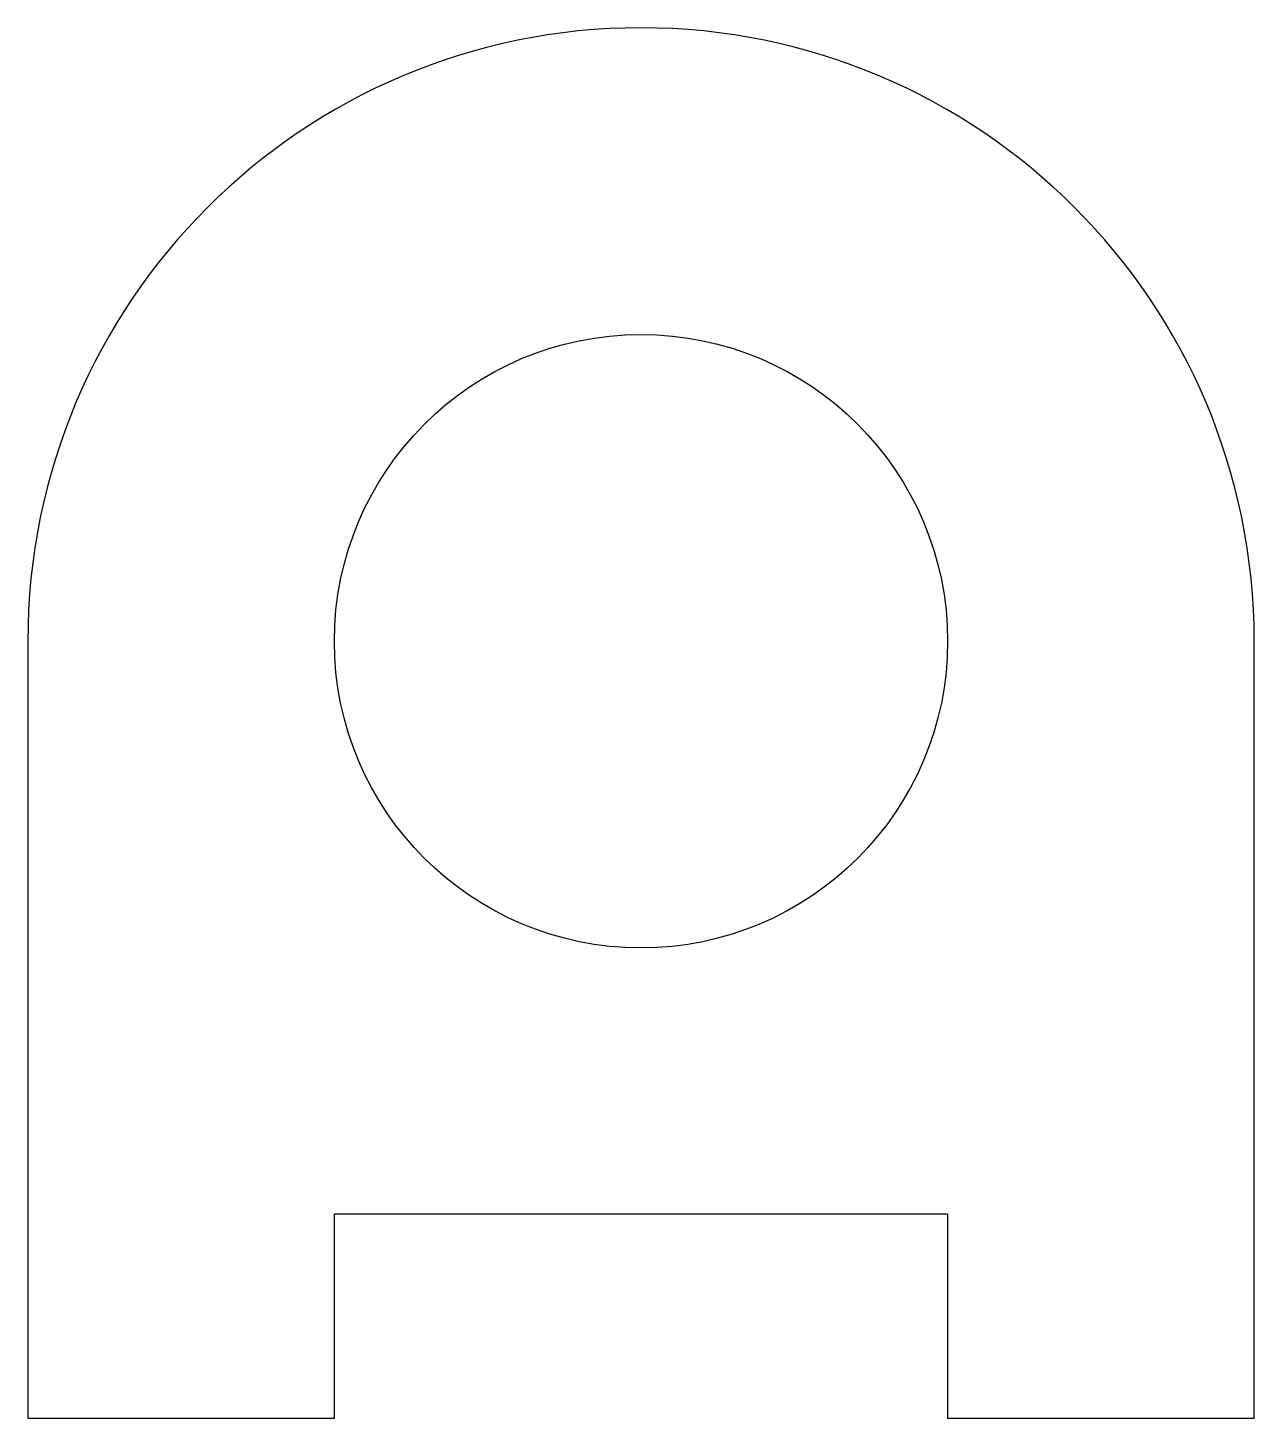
# Model space of a CAD drawing. Header units: inches. Extents: x 129.7 to 189.7, y 147.6 to 215.6.
import ezdxf

# ---------------------------------------------------------------- set-up
doc = ezdxf.new("R2010")
doc.units = ezdxf.units.IN
doc.header["$MEASUREMENT"] = 0

msp = doc.modelspace()

# ---------------------------------------------------------------- linework, layer by layer
for p, q in [((129.689, 185.581), (129.689, 147.581)), ((189.689, 147.581), (189.689, 185.581)), ((144.689, 147.581), (144.689, 157.581)), ((144.689, 157.581), (174.689, 157.581)), ((174.689, 157.581), (174.689, 147.581)), ((129.689, 147.581), (144.689, 147.581)), ((174.689, 147.581), (189.689, 147.581))]:
    msp.add_line(p, q)
msp.add_circle((159.689, 185.581), 15)
msp.add_arc((159.689, 185.581), 30, 0, 180)

doc.saveas('drawing.dxf')
